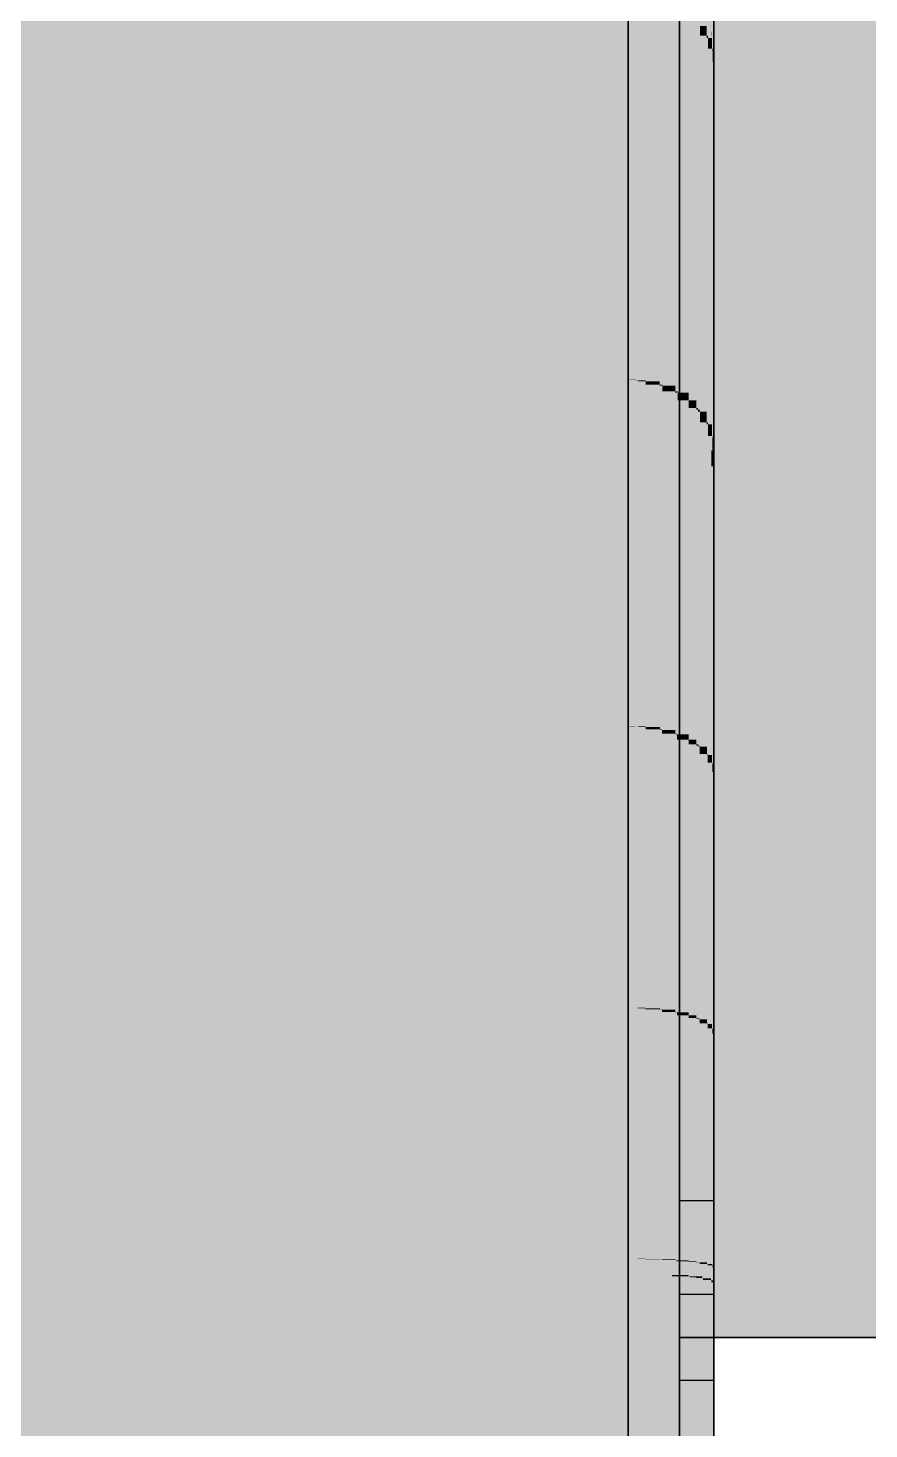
# Model space of a CAD drawing. Extents: x 0 to 756, y -25 to 420.
# Drawn here: x 352.039 to 353.02, y 297.946 to 299.581 of the extents above; entities that cross this region are included whole.
import ezdxf

# ---------------------------------------------------------------- set-up
doc = ezdxf.new("R2010")
doc.units = 0
doc.layers.get('0').update_dxf_attribs({"lineweight": 25})
doc.layers.add('0-Shading', color=7, linetype='Continuous', lineweight=25)
for name, color, linetype, lineweight, true_color in [('L_Fortluft', 7, 'Continuous', 35, 0x993300), ('L_Fortluft-Shading', 7, 'Continuous', 35, 0x993300), ('L_Schalldaempfer', 7, 'Continuous', 35, 0xababab)]:
    doc.layers.add(name, color=color, linetype=linetype, lineweight=lineweight, true_color=true_color)

# ---------------------------------------------------------------- blocks, each defined once
blk = doc.blocks.new('Shading-A0T78ONBOY', base_point=(329.6628, 313.8124))
at = {"layer": '0-Shading', "color": 7, "true_color": 0xf5f5f5}
for points in [[(352.7894, 298.1266), (352.7667, 298.1266), (352.7894, 303.9731)], [(352.7667, 298.1266), (352.7894, 303.9731), (352.7752, 303.9731)], [(352.7667, 298.1267), (352.7653, 298.1267), (352.7752, 303.9548)], [(352.7653, 298.1267), (352.7752, 303.9548), (352.7653, 303.9548)], [(352.7761, 299.1646), (352.7795, 299.6113), (352.7758, 299.6113)], [(352.7791, 299.1646), (352.7761, 299.1646), (352.7795, 299.6113)], [(352.7791, 299.1635), (352.7791, 299.1646), (352.7761, 299.1646)], [(352.7791, 299.1635), (352.7761, 299.1635), (352.7761, 299.1646)], [(352.7764, 298.7624), (352.7791, 299.1635), (352.7761, 299.1635)], [(352.7789, 298.7624), (352.7764, 298.7624), (352.7791, 299.1635)], [(352.7789, 298.7618), (352.7789, 298.7624), (352.7764, 298.7624)], [(352.7789, 298.7618), (352.7764, 298.7618), (352.7764, 298.7624)], [(352.7766, 298.4356), (352.7789, 298.7618), (352.7764, 298.7618)], [(352.7787, 298.4356), (352.7766, 298.4356), (352.7789, 298.7618)], [(352.7787, 298.4353), (352.7787, 298.4356), (352.7766, 298.4356)], [(352.7787, 298.4353), (352.7766, 298.4353), (352.7766, 298.4356)], [(352.7769, 298.144), (352.7787, 298.4353), (352.7766, 298.4353)], [(352.7784, 298.144), (352.7769, 298.144), (352.7787, 298.4353)], [(352.7784, 298.144), (352.7784, 298.144), (352.7769, 298.144)], [(352.777, 297.8619), (352.7784, 298.144), (352.7769, 298.144)], [(352.7784, 298.144), (352.7769, 298.144), (352.7769, 298.144)], [(352.7782, 297.8619), (352.777, 297.8619), (352.7784, 298.144)], [(352.7667, 298.1266), (352.7653, 298.1266), (352.7653, 298.1267)], [(352.7667, 298.1266), (352.7667, 298.1267), (352.7653, 298.1267)], [(352.7654, 297.2326), (352.7653, 297.2326), (352.7667, 298.1266)], [(352.7653, 297.2326), (352.7667, 298.1266), (352.7653, 298.1266)], [(352.7894, 297.2339), (352.7654, 297.2339), (352.7894, 298.1257)], [(352.7654, 297.2339), (352.7894, 298.1257), (352.7667, 298.1257)], [(352.7894, 298.1257), (352.7667, 298.1257), (352.7667, 298.1266)], [(352.7894, 298.1257), (352.7894, 298.1266), (352.7667, 298.1266)]]:
    blk.add_solid(points, dxfattribs=at)
at = {"layer": '0-Shading', "color": 7, "true_color": 0xfdfdfd}
for points in [[(352.7653, 298.127), (352.7409, 298.127), (352.7653, 303.9349)], [(352.7409, 298.127), (352.7653, 303.9349), (352.75, 303.9349)], [(352.7409, 298.127), (352.7394, 298.127), (352.75, 303.9211)], [(352.7394, 298.127), (352.75, 303.9211), (352.7394, 303.9211)], [(352.748, 299.17), (352.7517, 299.6171), (352.7477, 299.6171)], [(352.7513, 299.17), (352.748, 299.17), (352.7517, 299.6171)], [(352.7597, 299.1696), (352.7513, 299.1696), (352.7599, 299.6162)], [(352.7513, 299.1696), (352.7599, 299.6162), (352.7517, 299.6162)], [(352.7513, 299.1696), (352.7513, 299.17), (352.748, 299.17)], [(352.7513, 299.1696), (352.748, 299.1696), (352.748, 299.17)], [(352.7482, 298.766), (352.7513, 299.1696), (352.748, 299.1696)], [(352.7509, 298.766), (352.7482, 298.766), (352.7513, 299.1696)], [(352.7596, 298.7658), (352.7509, 298.7658), (352.7597, 299.1686)], [(352.7509, 298.7658), (352.7597, 299.1686), (352.7513, 299.1686)], [(352.7597, 299.1686), (352.7597, 299.1696), (352.7513, 299.1696)], [(352.7597, 299.1686), (352.7513, 299.1686), (352.7513, 299.1696)], [(352.7509, 298.7658), (352.7509, 298.766), (352.7482, 298.766)], [(352.7509, 298.7658), (352.7482, 298.7658), (352.7482, 298.766)], [(352.7484, 298.4376), (352.7509, 298.7658), (352.7482, 298.7658)], [(352.7505, 298.4376), (352.7484, 298.4376), (352.7509, 298.7658)], [(352.7594, 298.4376), (352.7505, 298.4376), (352.7596, 298.7651)], [(352.7505, 298.4376), (352.7596, 298.7651), (352.7509, 298.7651)], [(352.7596, 298.7651), (352.7596, 298.7658), (352.7509, 298.7658)], [(352.7596, 298.7651), (352.7509, 298.7651), (352.7509, 298.7658)], [(352.7505, 298.4376), (352.7505, 298.4376), (352.7484, 298.4376)], [(352.7485, 298.1447), (352.7505, 298.4376), (352.7484, 298.4376)], [(352.7505, 298.4376), (352.7484, 298.4376), (352.7484, 298.4376)], [(352.7503, 298.1447), (352.7485, 298.1447), (352.7505, 298.4376)], [(352.7593, 298.1447), (352.7503, 298.1447), (352.7594, 298.4371)], [(352.7503, 298.1447), (352.7594, 298.4371), (352.7505, 298.4371)], [(352.7594, 298.4371), (352.7594, 298.4376), (352.7505, 298.4376)], [(352.7594, 298.4371), (352.7505, 298.4371), (352.7505, 298.4376)], [(352.7503, 298.1447), (352.7503, 298.1447), (352.7485, 298.1447)], [(352.7487, 297.8612), (352.75, 297.8612), (352.7485, 298.1447)], [(352.75, 297.8612), (352.7485, 298.1447), (352.7503, 298.1447)], [(352.7485, 298.1447), (352.7503, 298.1447), (352.7485, 298.1447)], [(352.7592, 297.8613), (352.75, 297.8613), (352.7593, 298.1446)], [(352.75, 297.8613), (352.7593, 298.1446), (352.7503, 298.1446)], [(352.7593, 298.1446), (352.7593, 298.1447), (352.7503, 298.1447)], [(352.7593, 298.1446), (352.7503, 298.1446), (352.7503, 298.1447)], [(352.7394, 297.2322), (352.7396, 297.2322), (352.7394, 298.127)], [(352.7396, 297.2322), (352.7394, 298.127), (352.7409, 298.127)], [(352.7394, 298.127), (352.7409, 298.127), (352.7394, 298.127)], [(352.7409, 298.127), (352.7409, 298.127), (352.7394, 298.127)], [(352.7653, 297.2326), (352.7396, 297.2326), (352.7653, 298.1267)], [(352.7396, 297.2326), (352.7653, 298.1267), (352.7409, 298.1267)], [(352.7653, 298.1267), (352.7409, 298.1267), (352.7409, 298.127)], [(352.7653, 298.1267), (352.7653, 298.127), (352.7409, 298.127)]]:
    blk.add_solid(points, dxfattribs=at)
at = {"layer": '0-Shading', "color": 7, "true_color": 0xffffff}
for points in [[(348.6078, 299.5685), (352.7394, 303.9211), (341.224, 303.9211)], [(348.6078, 299.5685), (352.7394, 299.5685), (352.7394, 303.9211)], [(352.7994, 299.1698), (352.8118, 299.1698), (352.7994, 301.2929)], [(352.8118, 299.1698), (352.7994, 301.2929), (352.8394, 301.2929)], [(352.8118, 299.1698), (352.8394, 299.1698), (352.8394, 301.2929)], [(352.7994, 299.5785), (352.8217, 299.5785), (352.7994, 299.7692)], [(352.8217, 299.5785), (352.7994, 299.7692), (352.8192, 299.7692)], [(352.8217, 299.5785), (352.8394, 299.5785), (352.8192, 299.7692)], [(352.8394, 299.5785), (352.8192, 299.7692), (352.8394, 299.7692)], [(335.3356, 299.1703), (352.7394, 299.1703), (335.7603, 299.6178)], [(352.7394, 299.1703), (335.7603, 299.6178), (352.7394, 299.6178)], [(349.9208, 299.1186), (352.7994, 299.1186), (352.7994, 299.618)], [(349.9208, 299.1186), (352.6399, 299.5903), (348.5567, 299.5903)], [(349.7902, 299.1375), (352.1561, 299.1375), (349.0007, 299.5871)], [(352.1561, 299.1375), (349.0007, 299.5871), (352.2025, 299.5871)], [(352.1561, 299.1375), (352.7994, 299.1375), (352.2025, 299.5871)], [(352.7994, 299.1375), (352.2025, 299.5871), (352.7994, 299.5871)], [(352.7994, 298.4284), (352.8366, 298.4284), (352.7994, 299.5785)], [(352.8366, 298.4284), (352.7994, 299.5785), (352.8217, 299.5785)], [(352.8366, 298.4284), (352.8394, 298.4284), (352.8217, 299.5785)], [(352.8394, 298.4284), (352.8217, 299.5785), (352.8394, 299.5785)], [(351.053, 298.127), (352.7394, 298.127), (348.6078, 299.5685)], [(352.7394, 298.127), (348.6078, 299.5685), (352.7394, 299.5685)], [(334.952, 298.7662), (352.7394, 298.7662), (335.3356, 299.1703)], [(352.7394, 298.7662), (335.3356, 299.1703), (352.7394, 299.1703)], [(352.7994, 298.409), (352.8019, 298.409), (352.7994, 299.1698)], [(352.8019, 298.409), (352.7994, 299.1698), (352.8118, 299.1698)], [(352.8019, 298.409), (352.8394, 298.409), (352.8118, 299.1698)], [(352.8394, 298.409), (352.8118, 299.1698), (352.8394, 299.1698)], [(350.4797, 298.7448), (352.1155, 298.7448), (349.7902, 299.1375)], [(352.1155, 298.7448), (349.7902, 299.1375), (352.1561, 299.1375)], [(352.1155, 298.7448), (352.7994, 298.7448), (352.1561, 299.1375)], [(352.7994, 298.7448), (352.1561, 299.1375), (352.7994, 299.1375)], [(350.9534, 298.7615), (352.7994, 298.7615), (349.9208, 299.1186)], [(352.7994, 298.7615), (349.9208, 299.1186), (352.7994, 299.1186)], [(334.6402, 298.4378), (352.7394, 298.4378), (334.952, 298.7662)], [(352.7394, 298.4378), (334.952, 298.7662), (352.7394, 298.7662)], [(351.0294, 298.1231), (352.7994, 298.1231), (349.9536, 298.7615)], [(352.7994, 298.1231), (349.9536, 298.7615), (350.9534, 298.7615)], [(352.7994, 298.1231), (352.7994, 298.7615), (350.9534, 298.7615)], [(351.0403, 298.4256), (352.0825, 298.4256), (350.4797, 298.7448)], [(352.0825, 298.4256), (350.4797, 298.7448), (352.1155, 298.7448)], [(352.0825, 298.4256), (352.7994, 298.4256), (352.1155, 298.7448)], [(352.7994, 298.4256), (352.1155, 298.7448), (352.7994, 298.7448)], [(334.3621, 298.1448), (352.7394, 298.1448), (334.6402, 298.4378)], [(352.7394, 298.1448), (334.6402, 298.4378), (352.7394, 298.4378)], [(351.5403, 298.1408), (352.0531, 298.1408), (351.0403, 298.4256)], [(352.0531, 298.1408), (351.0403, 298.4256), (352.0825, 298.4256)], [(352.0531, 298.1408), (352.7994, 298.1408), (352.0825, 298.4256)], [(352.7994, 298.1408), (352.0825, 298.4256), (352.7994, 298.4256)], [(352.7994, 298.213), (352.8394, 298.213), (352.7994, 298.4284)], [(352.8394, 298.213), (352.7994, 298.4284), (352.8366, 298.4284)], [(352.8394, 298.213), (352.8394, 298.4284), (352.8366, 298.4284)], [(352.7994, 298.2467), (352.7998, 298.2467), (352.7994, 298.409)], [(352.7998, 298.2467), (352.7994, 298.409), (352.8019, 298.409)], [(352.7998, 298.2467), (352.8394, 298.2467), (352.8019, 298.409)], [(352.8394, 298.2467), (352.8019, 298.409), (352.8394, 298.409)], [(352.7994, 298.213), (352.8394, 298.213), (352.7998, 298.2467)], [(352.7994, 298.213), (352.7998, 298.2467), (352.7994, 298.2467)], [(352.8394, 298.213), (352.7998, 298.2467), (352.8394, 298.2467)], [(334.0928, 297.8611), (352.7394, 297.8611), (334.3621, 298.1448)], [(352.7394, 297.8611), (334.3621, 298.1448), (352.7394, 298.1448)], [(352.0246, 297.8651), (352.0531, 298.1408), (351.5403, 298.1408)], [(352.0246, 297.8651), (352.7994, 297.8651), (352.0531, 298.1408)], [(352.7994, 297.8651), (352.0531, 298.1408), (352.7994, 298.1408)], [(346.3234, 297.2374), (352.5222, 297.2374), (347.164, 298.1231)], [(346.3902, 297.2322), (352.5711, 297.2322), (347.2396, 298.127)], [(352.5222, 297.2374), (347.164, 298.1231), (351.0294, 298.1231)], [(352.5711, 297.2322), (347.2396, 298.127), (351.053, 298.127)], [(352.5222, 297.2374), (352.7994, 297.2374), (351.0294, 298.1231)], [(352.7994, 297.2374), (351.0294, 298.1231), (352.7994, 298.1231)], [(352.5711, 297.2322), (352.7394, 297.2322), (351.053, 298.127)], [(352.7394, 297.2322), (351.053, 298.127), (352.7394, 298.127)]]:
    blk.add_solid(points, dxfattribs=at)
at = {"layer": '0-Shading', "color": 254, "true_color": 0xe4e4e4}
for points in [[(352.7906, 298.1257), (352.7894, 298.1257), (352.7959, 302.3175)], [(352.7894, 298.1257), (352.7959, 302.3175), (352.7894, 302.3175)], [(352.8101, 298.1256), (352.7906, 298.1256), (352.8101, 302.2815)], [(352.7906, 298.1256), (352.8101, 302.2815), (352.7958, 302.2815)], [(352.7943, 299.1569), (352.7973, 299.6034), (352.7941, 299.6034)], [(352.7969, 299.1569), (352.7943, 299.1569), (352.7973, 299.6034)], [(352.7969, 299.1552), (352.7969, 299.1569), (352.7943, 299.1569)], [(352.7969, 299.1552), (352.7943, 299.1552), (352.7943, 299.1569)], [(352.7944, 298.7574), (352.7969, 299.1552), (352.7943, 299.1552)], [(352.7965, 298.7574), (352.7944, 298.7574), (352.7969, 299.1552)], [(352.7965, 298.7565), (352.7965, 298.7574), (352.7944, 298.7574)], [(352.7965, 298.7565), (352.7944, 298.7565), (352.7944, 298.7574)], [(352.7945, 298.4327), (352.7965, 298.7565), (352.7944, 298.7565)], [(352.7962, 298.4327), (352.7945, 298.4327), (352.7965, 298.7565)], [(352.7962, 298.4323), (352.7962, 298.4327), (352.7945, 298.4327)], [(352.7962, 298.4323), (352.7945, 298.4323), (352.7945, 298.4327)], [(352.7946, 298.1431), (352.7962, 298.4323), (352.7945, 298.4323)], [(352.7959, 298.1431), (352.7946, 298.1431), (352.7962, 298.4323)], [(352.7959, 298.143), (352.7959, 298.1431), (352.7946, 298.1431)], [(352.7959, 298.143), (352.7946, 298.143), (352.7946, 298.1431)], [(352.7947, 297.8629), (352.7959, 298.143), (352.7946, 298.143)], [(352.7957, 297.8629), (352.7947, 297.8629), (352.7959, 298.143)], [(352.7906, 298.1256), (352.7894, 298.1256), (352.7894, 298.1257)], [(352.7906, 298.1256), (352.7906, 298.1257), (352.7894, 298.1257)], [(352.7895, 297.2339), (352.7894, 297.2339), (352.7906, 298.1256)], [(352.7894, 297.2339), (352.7906, 298.1256), (352.7894, 298.1256)], [(352.8101, 297.236), (352.7895, 297.236), (352.8101, 298.1242)], [(352.7895, 297.236), (352.8101, 298.1242), (352.7906, 298.1242)], [(352.8101, 298.1242), (352.7906, 298.1242), (352.7906, 298.1256)], [(352.8101, 298.1242), (352.8101, 298.1256), (352.7906, 298.1256)]]:
    blk.add_solid(points, dxfattribs=at)
at = {"layer": '0-Shading', "color": 252, "true_color": 0x8b8b8b}
for points in [[(352.8394, 299.5539), (352.8378, 299.5539), (352.8394, 301.3343)], [(352.8378, 299.5539), (352.8394, 301.3343), (352.838, 301.3343)], [(352.8394, 299.5411), (352.8394, 299.5539), (352.8378, 299.5539)], [(352.8394, 299.5411), (352.8378, 299.5411), (352.8378, 299.5539)], [(352.8394, 299.1024), (352.8377, 299.1024), (352.8394, 299.5411)], [(352.8377, 299.1024), (352.8394, 299.5411), (352.8378, 299.5411)], [(352.8394, 299.0883), (352.8394, 299.1024), (352.8377, 299.1024)], [(352.8394, 299.0883), (352.8377, 299.0883), (352.8377, 299.1024)], [(352.8394, 298.7222), (352.8376, 298.7222), (352.8394, 299.0883)], [(352.8376, 298.7222), (352.8394, 299.0883), (352.8377, 299.0883)], [(352.8394, 298.7128), (352.8394, 298.7222), (352.8376, 298.7222)], [(352.8394, 298.7128), (352.8376, 298.7128), (352.8376, 298.7222)], [(352.8394, 298.4129), (352.8376, 298.4129), (352.8394, 298.7128)], [(352.8376, 298.4129), (352.8394, 298.7128), (352.8376, 298.7128)], [(352.8394, 298.4074), (352.8394, 298.4129), (352.8376, 298.4129)], [(352.8394, 298.4074), (352.8376, 298.4074), (352.8376, 298.4129)], [(352.8394, 298.1367), (352.8376, 298.1367), (352.8394, 298.4074)], [(352.8376, 298.1367), (352.8394, 298.4074), (352.8376, 298.4074)], [(352.8394, 298.1349), (352.8394, 298.1367), (352.8376, 298.1367)], [(352.8394, 298.1349), (352.8376, 298.1349), (352.8376, 298.1367)], [(352.8394, 297.871), (352.8376, 297.871), (352.8394, 298.1349)], [(352.8376, 297.871), (352.8394, 298.1349), (352.8376, 298.1349)], [(352.7994, 298.102), (352.8394, 298.102), (352.8394, 298.1029)], [(352.7994, 298.102), (352.8394, 298.1029), (352.7994, 298.1029)], [(352.8394, 298.102), (352.8394, 298.1029), (352.7994, 298.1029)], [(352.7994, 298.102), (352.8394, 298.102), (352.7994, 298.1029)], [(352.7994, 298.102), (352.8394, 298.102), (352.8394, 298.1029)], [(352.7994, 298.102), (352.8394, 298.1029), (352.7994, 298.1029)], [(352.7994, 298.102), (352.8394, 298.102), (352.7994, 298.1029)], [(352.8394, 298.102), (352.8394, 298.1029), (352.7994, 298.1029)], [(352.7994, 298.003), (352.8394, 298.0039), (352.7994, 298.0039)], [(352.7994, 298.003), (352.8394, 298.003), (352.8394, 298.0039)], [(352.8394, 298.003), (352.8394, 298.0039), (352.7994, 298.0039)], [(352.7994, 298.003), (352.8394, 298.003), (352.7994, 298.0039)], [(352.7994, 298.003), (352.8394, 298.0039), (352.7994, 298.0039)], [(352.7994, 298.003), (352.8394, 298.003), (352.8394, 298.0039)], [(352.8394, 298.003), (352.8394, 298.0039), (352.7994, 298.0039)], [(352.7994, 298.003), (352.8394, 298.003), (352.7994, 298.0039)]]:
    blk.add_solid(points, dxfattribs=at)
at = {"layer": '0-Shading', "color": 252, "true_color": 0x909090}
for points in [[(352.8372, 299.5568), (352.8379, 301.2845), (352.8371, 301.2845)], [(352.8378, 299.5568), (352.8372, 299.5568), (352.8379, 301.2845)], [(352.8365, 299.5764), (352.836, 299.5764), (352.8366, 300.3677)], [(352.836, 299.5764), (352.8366, 300.3677), (352.836, 300.3677)], [(352.8394, 299.5717), (352.8365, 299.5717), (352.8394, 300.3287)], [(352.8365, 299.5717), (352.8394, 300.3287), (352.8366, 300.3287)], [(352.8365, 299.5717), (352.836, 299.5717), (352.836, 299.5764)], [(352.8365, 299.5717), (352.8365, 299.5764), (352.836, 299.5764)], [(352.8362, 298.1198), (352.836, 298.1198), (352.8365, 299.5717)], [(352.836, 298.1198), (352.8365, 299.5717), (352.836, 299.5717)], [(352.8394, 299.5449), (352.8365, 299.5449), (352.8365, 299.5717)], [(352.8394, 299.5449), (352.8394, 299.5717), (352.8365, 299.5717)], [(352.8394, 299.088), (352.8364, 299.088), (352.8394, 299.5449)], [(352.8364, 299.088), (352.8394, 299.5449), (352.8365, 299.5449)], [(352.8378, 299.5539), (352.8378, 299.5568), (352.8372, 299.5568)], [(352.8378, 299.5539), (352.8372, 299.5539), (352.8372, 299.5568)], [(352.8373, 299.1049), (352.8378, 299.5539), (352.8372, 299.5539)], [(352.8377, 299.1049), (352.8373, 299.1049), (352.8378, 299.5539)], [(352.8377, 299.1024), (352.8377, 299.1049), (352.8373, 299.1049)], [(352.8377, 299.1024), (352.8373, 299.1024), (352.8373, 299.1049)], [(352.8376, 298.7235), (352.8373, 298.7235), (352.8377, 299.1024)], [(352.8373, 298.7235), (352.8377, 299.1024), (352.8373, 299.1024)], [(352.8394, 299.0693), (352.8364, 299.0693), (352.8364, 299.088)], [(352.8394, 299.0693), (352.8394, 299.088), (352.8364, 299.088)], [(352.8394, 298.1196), (352.8362, 298.1196), (352.8394, 299.0693)], [(352.8362, 298.1196), (352.8394, 299.0693), (352.8364, 299.0693)], [(352.8376, 298.7222), (352.8376, 298.7235), (352.8373, 298.7235)], [(352.8376, 298.7222), (352.8373, 298.7222), (352.8373, 298.7235)], [(352.8376, 298.4135), (352.8373, 298.4135), (352.8376, 298.7222)], [(352.8373, 298.4135), (352.8376, 298.7222), (352.8373, 298.7222)], [(352.8376, 298.4129), (352.8376, 298.4135), (352.8373, 298.4135)], [(352.8376, 298.4129), (352.8373, 298.4129), (352.8373, 298.4135)], [(352.8374, 298.1369), (352.8376, 298.4129), (352.8373, 298.4129)], [(352.8376, 298.1369), (352.8374, 298.1369), (352.8376, 298.4129)], [(352.8376, 298.1367), (352.8376, 298.1369), (352.8374, 298.1369)], [(352.8376, 298.1367), (352.8374, 298.1367), (352.8374, 298.1369)], [(352.8376, 297.8691), (352.8374, 297.8691), (352.8376, 298.1367)], [(352.8374, 297.8691), (352.8376, 298.1367), (352.8374, 298.1367)], [(352.8362, 298.1196), (352.836, 298.1196), (352.836, 298.1198)], [(352.8362, 298.1196), (352.8362, 298.1198), (352.836, 298.1198)], [(352.836, 297.2419), (352.8362, 298.1196), (352.836, 298.1196)], [(352.8394, 297.2453), (352.836, 297.2453), (352.8394, 298.1172)], [(352.836, 297.2453), (352.8394, 298.1172), (352.8362, 298.1172)], [(352.8394, 298.1172), (352.8362, 298.1172), (352.8362, 298.1196)], [(352.8394, 298.1172), (352.8394, 298.1196), (352.8362, 298.1196)]]:
    blk.add_solid(points, dxfattribs=at)
at = {"layer": '0-Shading', "color": 253, "true_color": 0xa4a4a4}
for points in [[(352.8372, 299.5691), (352.8324, 299.5691), (352.8371, 301.1773)], [(352.8324, 299.5691), (352.8371, 301.1773), (352.8328, 301.1773)], [(352.8372, 299.5568), (352.8372, 299.5691), (352.8324, 299.5691)], [(352.8372, 299.5568), (352.8324, 299.5568), (352.8324, 299.5691)], [(352.8373, 299.1185), (352.8323, 299.1185), (352.8372, 299.5568)], [(352.8323, 299.1185), (352.8372, 299.5568), (352.8324, 299.5568)], [(352.8373, 299.1049), (352.8373, 299.1185), (352.8323, 299.1185)], [(352.8373, 299.1049), (352.8323, 299.1049), (352.8323, 299.1185)], [(352.8373, 298.7326), (352.8322, 298.7326), (352.8373, 299.1049)], [(352.8322, 298.7326), (352.8373, 299.1049), (352.8323, 299.1049)], [(352.8373, 298.7235), (352.8373, 298.7326), (352.8322, 298.7326)], [(352.8373, 298.7235), (352.8322, 298.7235), (352.8322, 298.7326)], [(352.8373, 298.4187), (352.8321, 298.4187), (352.8373, 298.7235)], [(352.8321, 298.4187), (352.8373, 298.7235), (352.8322, 298.7235)], [(352.8373, 298.4135), (352.8373, 298.4187), (352.8321, 298.4187)], [(352.8373, 298.4135), (352.8321, 298.4135), (352.8321, 298.4187)], [(352.8374, 298.1386), (352.832, 298.1386), (352.8373, 298.4135)], [(352.832, 298.1386), (352.8373, 298.4135), (352.8321, 298.4135)], [(352.8374, 298.1369), (352.8374, 298.1386), (352.832, 298.1386)], [(352.8374, 298.1369), (352.832, 298.1369), (352.832, 298.1386)], [(352.8374, 297.869), (352.832, 297.869), (352.8374, 298.1369)], [(352.832, 297.869), (352.8374, 298.1369), (352.832, 298.1369)], [(352.7994, 298.0992), (352.8394, 298.0992), (352.8394, 298.102)], [(352.7994, 298.0992), (352.8394, 298.102), (352.7994, 298.102)], [(352.8394, 298.0992), (352.8394, 298.102), (352.7994, 298.102)], [(352.7994, 298.0992), (352.8394, 298.0992), (352.7994, 298.102)], [(352.7994, 298.0992), (352.8394, 298.0992), (352.8394, 298.102)], [(352.7994, 298.0992), (352.8394, 298.102), (352.7994, 298.102)], [(352.7994, 298.0992), (352.8394, 298.0992), (352.7994, 298.102)], [(352.8394, 298.0992), (352.8394, 298.102), (352.7994, 298.102)], [(352.7994, 298.0039), (352.8394, 298.0067), (352.7994, 298.0067)], [(352.7994, 298.0039), (352.8394, 298.0039), (352.8394, 298.0067)], [(352.8394, 298.0039), (352.8394, 298.0067), (352.7994, 298.0067)], [(352.7994, 298.0039), (352.8394, 298.0039), (352.7994, 298.0067)], [(352.7994, 298.0039), (352.8394, 298.0067), (352.7994, 298.0067)], [(352.7994, 298.0039), (352.8394, 298.0039), (352.8394, 298.0067)], [(352.8394, 298.0039), (352.8394, 298.0067), (352.7994, 298.0067)], [(352.7994, 298.0039), (352.8394, 298.0039), (352.7994, 298.0067)]]:
    blk.add_solid(points, dxfattribs=at)
at = {"layer": '0-Shading', "color": 253, "true_color": 0xb0b0b0}
for points in [[(352.8309, 299.5718), (352.8328, 301.1326), (352.8304, 301.1326)], [(352.8324, 299.5718), (352.8309, 299.5718), (352.8328, 301.1326)], [(352.8266, 298.1221), (352.826, 298.1221), (352.8275, 299.6014)], [(352.826, 298.1221), (352.8275, 299.6014), (352.826, 299.6014)], [(352.836, 299.5764), (352.8275, 299.5764), (352.8275, 299.6014)], [(352.836, 299.5764), (352.836, 299.6014), (352.8275, 299.6014)], [(352.836, 298.122), (352.8266, 298.122), (352.836, 299.5764)], [(352.8266, 298.122), (352.836, 299.5764), (352.8275, 299.5764)], [(352.8324, 299.5691), (352.8324, 299.5718), (352.8309, 299.5718)], [(352.8324, 299.5691), (352.8309, 299.5691), (352.8309, 299.5718)], [(352.8311, 299.1209), (352.8324, 299.5691), (352.8309, 299.5691)], [(352.8323, 299.1209), (352.8311, 299.1209), (352.8324, 299.5691)], [(352.8323, 299.1185), (352.8323, 299.1209), (352.8311, 299.1209)], [(352.8323, 299.1185), (352.8311, 299.1185), (352.8311, 299.1209)], [(352.8312, 298.7339), (352.8323, 299.1185), (352.8311, 299.1185)], [(352.8322, 298.7339), (352.8312, 298.7339), (352.8323, 299.1185)], [(352.8322, 298.7326), (352.8322, 298.7339), (352.8312, 298.7339)], [(352.8322, 298.7326), (352.8312, 298.7326), (352.8312, 298.7339)], [(352.8313, 298.4193), (352.8322, 298.7326), (352.8312, 298.7326)], [(352.8321, 298.4193), (352.8313, 298.4193), (352.8322, 298.7326)], [(352.8321, 298.4187), (352.8321, 298.4193), (352.8313, 298.4193)], [(352.8321, 298.4187), (352.8313, 298.4187), (352.8313, 298.4193)], [(352.8314, 298.1388), (352.8321, 298.4187), (352.8313, 298.4187)], [(352.832, 298.1388), (352.8314, 298.1388), (352.8321, 298.4187)], [(352.832, 298.1386), (352.832, 298.1388), (352.8314, 298.1388)], [(352.832, 298.1386), (352.8314, 298.1386), (352.8314, 298.1388)], [(352.8315, 297.8672), (352.832, 298.1386), (352.8314, 298.1386)], [(352.832, 297.8672), (352.8315, 297.8672), (352.832, 298.1386)], [(352.8266, 298.122), (352.826, 298.122), (352.826, 298.1221)], [(352.8266, 298.122), (352.8266, 298.1221), (352.826, 298.1221)], [(352.826, 297.2388), (352.826, 297.2388), (352.8266, 298.122)], [(352.826, 297.2388), (352.8266, 298.122), (352.826, 298.122)], [(352.836, 298.1198), (352.8266, 298.1198), (352.8266, 298.122)], [(352.836, 298.1198), (352.836, 298.122), (352.8266, 298.122)], [(352.836, 297.2419), (352.8261, 297.2419), (352.836, 298.1198)], [(352.8261, 297.2419), (352.836, 298.1198), (352.8266, 298.1198)]]:
    blk.add_solid(points, dxfattribs=at)
at = {"layer": '0-Shading', "color": 254, "true_color": 0xcdcdcd}
for points in [[(352.8111, 298.1242), (352.8101, 298.1242), (352.8133, 300.4532)], [(352.8101, 298.1242), (352.8133, 300.4532), (352.8101, 300.4532)], [(352.826, 298.1241), (352.8111, 298.1241), (352.826, 300.4222)], [(352.8111, 298.1241), (352.826, 300.4222), (352.8133, 300.4222)], [(352.821, 299.1354), (352.8231, 299.5831), (352.8207, 299.5831)], [(352.823, 299.1354), (352.821, 299.1354), (352.8231, 299.5831)], [(352.823, 299.1333), (352.823, 299.1354), (352.821, 299.1354)], [(352.823, 299.1333), (352.821, 299.1333), (352.821, 299.1354)], [(352.8213, 298.7433), (352.823, 299.1333), (352.821, 299.1333)], [(352.8229, 298.7433), (352.8213, 298.7433), (352.823, 299.1333)], [(352.8229, 298.7422), (352.8229, 298.7433), (352.8213, 298.7433)], [(352.8229, 298.7422), (352.8213, 298.7422), (352.8213, 298.7433)], [(352.8215, 298.4247), (352.8229, 298.7422), (352.8213, 298.7422)], [(352.8228, 298.4247), (352.8215, 298.4247), (352.8229, 298.7422)], [(352.8228, 298.4242), (352.8228, 298.4247), (352.8215, 298.4247)], [(352.8228, 298.4242), (352.8215, 298.4242), (352.8215, 298.4247)], [(352.8217, 298.1405), (352.8228, 298.4242), (352.8215, 298.4242)], [(352.8228, 298.1405), (352.8217, 298.1405), (352.8228, 298.4242)], [(352.8228, 298.1404), (352.8228, 298.1405), (352.8217, 298.1405)], [(352.8228, 298.1404), (352.8217, 298.1404), (352.8217, 298.1405)], [(352.822, 297.8655), (352.8228, 298.1404), (352.8217, 298.1404)], [(352.8227, 297.8655), (352.822, 297.8655), (352.8228, 298.1404)], [(352.8101, 298.1241), (352.8111, 298.1241), (352.8101, 298.1242)], [(352.8111, 298.1241), (352.8111, 298.1242), (352.8101, 298.1242)], [(352.8101, 297.236), (352.8102, 297.236), (352.8101, 298.1241)], [(352.8102, 297.236), (352.8101, 298.1241), (352.8111, 298.1241)], [(352.8183, 297.2374), (352.8102, 297.2374), (352.8183, 298.1231)], [(352.8102, 297.2374), (352.8183, 298.1231), (352.8111, 298.1231)], [(352.8183, 298.1231), (352.8111, 298.1231), (352.8111, 298.1241)], [(352.826, 298.1221), (352.826, 298.1241), (352.8111, 298.1241)], [(352.826, 298.1221), (352.8183, 298.1221), (352.8183, 298.1231)], [(352.826, 297.2387), (352.8183, 297.2387), (352.826, 298.1221)], [(352.8183, 297.2387), (352.826, 298.1221), (352.8183, 298.1221)]]:
    blk.add_solid(points, dxfattribs=at)
at = {"layer": '0-Shading', "color": 7, "true_color": 0xfefefe}
for points in [[(352.748, 299.1703), (352.7394, 299.1703), (352.7477, 299.6175)], [(352.7394, 299.1703), (352.7477, 299.6175), (352.7394, 299.6175)], [(352.748, 299.17), (352.748, 299.1703), (352.7394, 299.1703)], [(352.748, 299.17), (352.7394, 299.17), (352.7394, 299.1703)], [(352.7482, 298.7662), (352.7394, 298.7662), (352.748, 299.17)], [(352.7394, 298.7662), (352.748, 299.17), (352.7394, 299.17)], [(352.7482, 298.766), (352.7482, 298.7662), (352.7394, 298.7662)], [(352.7482, 298.766), (352.7394, 298.766), (352.7394, 298.7662)], [(352.7484, 298.4378), (352.7394, 298.4378), (352.7482, 298.766)], [(352.7394, 298.4378), (352.7482, 298.766), (352.7394, 298.766)], [(352.7484, 298.4376), (352.7484, 298.4378), (352.7394, 298.4378)], [(352.7484, 298.4376), (352.7394, 298.4376), (352.7394, 298.4378)], [(352.7485, 298.1448), (352.7394, 298.1448), (352.7484, 298.4376)], [(352.7394, 298.1448), (352.7484, 298.4376), (352.7394, 298.4376)], [(352.7485, 298.1447), (352.7485, 298.1448), (352.7394, 298.1448)], [(352.7485, 298.1447), (352.7394, 298.1447), (352.7394, 298.1448)], [(352.7487, 297.8612), (352.7394, 297.8612), (352.7485, 298.1447)], [(352.7394, 297.8612), (352.7485, 298.1447), (352.7394, 298.1447)], [(352.7994, 298.0529), (352.8394, 298.0627), (352.7994, 298.0627)], [(352.7994, 298.0529), (352.8394, 298.0529), (352.8394, 298.0627)], [(352.8394, 298.0529), (352.8394, 298.0627), (352.7994, 298.0627)], [(352.7994, 298.0529), (352.8394, 298.0529), (352.7994, 298.0627)], [(352.7994, 298.0529), (352.8394, 298.0529), (352.8394, 298.0627)], [(352.7994, 298.0529), (352.8394, 298.0627), (352.7994, 298.0627)], [(352.8394, 298.0529), (352.8394, 298.0627), (352.7994, 298.0627)], [(352.7994, 298.0529), (352.8394, 298.0529), (352.7994, 298.0627)], [(352.7994, 298.0432), (352.8394, 298.0529), (352.7994, 298.0529)], [(352.7994, 298.0432), (352.8394, 298.0432), (352.8394, 298.0529)], [(352.8394, 298.0432), (352.8394, 298.0529), (352.7994, 298.0529)], [(352.7994, 298.0432), (352.8394, 298.0432), (352.7994, 298.0529)], [(352.7994, 298.0432), (352.8394, 298.0432), (352.8394, 298.0529)], [(352.7994, 298.0432), (352.8394, 298.0529), (352.7994, 298.0529)], [(352.8394, 298.0432), (352.8394, 298.0529), (352.7994, 298.0529)], [(352.7994, 298.0432), (352.8394, 298.0432), (352.7994, 298.0529)]]:
    blk.add_solid(points, dxfattribs=at)
at = {"layer": '0-Shading', "color": 7, "true_color": 0xf9f9f9}
for points in [[(352.7761, 299.1686), (352.7597, 299.1686), (352.7758, 299.6125)], [(352.7597, 299.1686), (352.7758, 299.6125), (352.7599, 299.6125)], [(352.7761, 299.1646), (352.7761, 299.1686), (352.7597, 299.1686)], [(352.7761, 299.1646), (352.7597, 299.1646), (352.7597, 299.1686)], [(352.7764, 298.7651), (352.7596, 298.7651), (352.7761, 299.1646)], [(352.7596, 298.7651), (352.7761, 299.1646), (352.7597, 299.1646)], [(352.7766, 298.4371), (352.7594, 298.4371), (352.7764, 298.7624)], [(352.7594, 298.4371), (352.7764, 298.7624), (352.7596, 298.7624)], [(352.7764, 298.7624), (352.7764, 298.7651), (352.7596, 298.7651)], [(352.7764, 298.7624), (352.7596, 298.7624), (352.7596, 298.7651)], [(352.7769, 298.1446), (352.7593, 298.1446), (352.7766, 298.4356)], [(352.7593, 298.1446), (352.7766, 298.4356), (352.7594, 298.4356)], [(352.7766, 298.4356), (352.7766, 298.4371), (352.7594, 298.4371)], [(352.7766, 298.4356), (352.7594, 298.4356), (352.7594, 298.4371)], [(352.777, 297.8618), (352.7592, 297.8618), (352.7769, 298.144)], [(352.7592, 297.8618), (352.7769, 298.144), (352.7593, 298.144)], [(352.7769, 298.144), (352.7769, 298.1446), (352.7593, 298.1446)], [(352.7769, 298.144), (352.7593, 298.144), (352.7593, 298.1446)], [(352.7994, 298.0627), (352.8394, 298.0627), (352.8394, 298.0721)], [(352.7994, 298.0627), (352.8394, 298.0721), (352.7994, 298.0721)], [(352.8394, 298.0627), (352.8394, 298.0721), (352.7994, 298.0721)], [(352.7994, 298.0627), (352.8394, 298.0627), (352.7994, 298.0721)], [(352.7994, 298.0627), (352.8394, 298.0627), (352.8394, 298.0721)], [(352.7994, 298.0627), (352.8394, 298.0721), (352.7994, 298.0721)], [(352.8394, 298.0627), (352.8394, 298.0721), (352.7994, 298.0721)], [(352.7994, 298.0627), (352.8394, 298.0627), (352.7994, 298.0721)], [(352.7994, 298.0338), (352.8394, 298.0432), (352.7994, 298.0432)], [(352.7994, 298.0338), (352.8394, 298.0338), (352.8394, 298.0432)], [(352.8394, 298.0338), (352.8394, 298.0432), (352.7994, 298.0432)], [(352.7994, 298.0338), (352.8394, 298.0338), (352.7994, 298.0432)], [(352.7994, 298.0338), (352.8394, 298.0432), (352.7994, 298.0432)], [(352.7994, 298.0338), (352.8394, 298.0338), (352.8394, 298.0432)], [(352.8394, 298.0338), (352.8394, 298.0432), (352.7994, 298.0432)], [(352.7994, 298.0338), (352.8394, 298.0338), (352.7994, 298.0432)]]:
    blk.add_solid(points, dxfattribs=at)
at = {"layer": '0-Shading', "color": 7, "true_color": 0xefefef}
for points in [[(352.7942, 299.1635), (352.7791, 299.1635), (352.7941, 299.6053)], [(352.7791, 299.1635), (352.7941, 299.6053), (352.7795, 299.6053)], [(352.7944, 298.7618), (352.7789, 298.7618), (352.7943, 299.1569)], [(352.7789, 298.7618), (352.7943, 299.1569), (352.7791, 299.1569)], [(352.7943, 299.1569), (352.7942, 299.1635), (352.7791, 299.1635)], [(352.7943, 299.1569), (352.7791, 299.1569), (352.7791, 299.1635)], [(352.7944, 298.7574), (352.7944, 298.7618), (352.7789, 298.7618)], [(352.7944, 298.7574), (352.7789, 298.7574), (352.7789, 298.7618)], [(352.7945, 298.4353), (352.7787, 298.4353), (352.7944, 298.7574)], [(352.7787, 298.4353), (352.7944, 298.7574), (352.7789, 298.7574)], [(352.7946, 298.144), (352.7784, 298.144), (352.7945, 298.4327)], [(352.7784, 298.144), (352.7945, 298.4327), (352.7787, 298.4327)], [(352.7945, 298.4327), (352.7945, 298.4353), (352.7787, 298.4353)], [(352.7945, 298.4327), (352.7787, 298.4327), (352.7787, 298.4353)], [(352.7947, 297.8628), (352.7782, 297.8628), (352.7946, 298.1431)], [(352.7782, 297.8628), (352.7946, 298.1431), (352.7784, 298.1431)], [(352.7946, 298.1431), (352.7946, 298.144), (352.7784, 298.144)], [(352.7946, 298.1431), (352.7784, 298.1431), (352.7784, 298.144)], [(352.7994, 298.0721), (352.8394, 298.0721), (352.8394, 298.0807)], [(352.7994, 298.0721), (352.8394, 298.0807), (352.7994, 298.0807)], [(352.8394, 298.0721), (352.8394, 298.0807), (352.7994, 298.0807)], [(352.7994, 298.0721), (352.8394, 298.0721), (352.7994, 298.0807)], [(352.7994, 298.0721), (352.8394, 298.0721), (352.8394, 298.0807)], [(352.7994, 298.0721), (352.8394, 298.0807), (352.7994, 298.0807)], [(352.8394, 298.0721), (352.8394, 298.0807), (352.7994, 298.0807)], [(352.7994, 298.0721), (352.8394, 298.0721), (352.7994, 298.0807)], [(352.7994, 298.0252), (352.8394, 298.0338), (352.7994, 298.0338)], [(352.7994, 298.0252), (352.8394, 298.0252), (352.8394, 298.0338)], [(352.8394, 298.0252), (352.8394, 298.0338), (352.7994, 298.0338)], [(352.7994, 298.0252), (352.8394, 298.0252), (352.7994, 298.0338)], [(352.7994, 298.0252), (352.8394, 298.0338), (352.7994, 298.0338)], [(352.7994, 298.0252), (352.8394, 298.0252), (352.8394, 298.0338)], [(352.8394, 298.0252), (352.8394, 298.0338), (352.7994, 298.0338)], [(352.7994, 298.0252), (352.8394, 298.0252), (352.7994, 298.0338)]]:
    blk.add_solid(points, dxfattribs=at)
at = {"layer": '0-Shading', "color": 254, "true_color": 0xe2e2e2}
for points in [[(352.8101, 299.1552), (352.7969, 299.1552), (352.8101, 299.5954)], [(352.7969, 299.1552), (352.8101, 299.5954), (352.7973, 299.5954)], [(352.8101, 299.1463), (352.8101, 299.1552), (352.7969, 299.1552)], [(352.8101, 299.1463), (352.7969, 299.1463), (352.7969, 299.1552)], [(352.8101, 298.7565), (352.7965, 298.7565), (352.8101, 299.1463)], [(352.7965, 298.7565), (352.8101, 299.1463), (352.7969, 299.1463)], [(352.8101, 298.4323), (352.7962, 298.4323), (352.8101, 298.7506)], [(352.7962, 298.4323), (352.8101, 298.7506), (352.7965, 298.7506)], [(352.8101, 298.7506), (352.8101, 298.7565), (352.7965, 298.7565)], [(352.8101, 298.7506), (352.7965, 298.7506), (352.7965, 298.7565)], [(352.8101, 298.4289), (352.8101, 298.4323), (352.7962, 298.4323)], [(352.8101, 298.4289), (352.7962, 298.4289), (352.7962, 298.4323)], [(352.8101, 298.143), (352.7959, 298.143), (352.8101, 298.4289)], [(352.7959, 298.143), (352.8101, 298.4289), (352.7962, 298.4289)], [(352.8101, 297.864), (352.7957, 297.864), (352.8101, 298.1419)], [(352.7957, 297.864), (352.8101, 298.1419), (352.7959, 298.1419)], [(352.8101, 298.1419), (352.8101, 298.143), (352.7959, 298.143)], [(352.8101, 298.1419), (352.7959, 298.1419), (352.7959, 298.143)], [(352.7994, 298.0807), (352.8394, 298.0807), (352.8394, 298.0883)], [(352.7994, 298.0807), (352.8394, 298.0883), (352.7994, 298.0883)], [(352.8394, 298.0807), (352.8394, 298.0883), (352.7994, 298.0883)], [(352.7994, 298.0807), (352.8394, 298.0807), (352.7994, 298.0883)], [(352.7994, 298.0807), (352.8394, 298.0807), (352.8394, 298.0883)], [(352.7994, 298.0807), (352.8394, 298.0883), (352.7994, 298.0883)], [(352.7994, 298.0807), (352.8394, 298.0807), (352.7994, 298.0883)], [(352.8394, 298.0807), (352.8394, 298.0883), (352.7994, 298.0883)], [(352.7994, 298.0176), (352.8394, 298.0252), (352.7994, 298.0252)], [(352.7994, 298.0176), (352.8394, 298.0176), (352.8394, 298.0252)], [(352.8394, 298.0176), (352.8394, 298.0252), (352.7994, 298.0252)], [(352.7994, 298.0176), (352.8394, 298.0176), (352.7994, 298.0252)], [(352.7994, 298.0176), (352.8394, 298.0252), (352.7994, 298.0252)], [(352.7994, 298.0176), (352.8394, 298.0176), (352.8394, 298.0252)], [(352.8394, 298.0176), (352.8394, 298.0252), (352.7994, 298.0252)], [(352.7994, 298.0176), (352.8394, 298.0176), (352.7994, 298.0252)]]:
    blk.add_solid(points, dxfattribs=at)
at = {"layer": '0-Shading', "color": 254, "true_color": 0xd0d0d0}
for points in [[(352.8189, 299.1463), (352.8101, 299.1463), (352.8189, 299.5871)], [(352.8101, 299.1463), (352.8189, 299.5871), (352.8101, 299.5871)], [(352.821, 299.1375), (352.8189, 299.1375), (352.8207, 299.5855)], [(352.8189, 299.1375), (352.8207, 299.5855), (352.8189, 299.5855)], [(352.8189, 299.1375), (352.8189, 299.1463), (352.8101, 299.1463)], [(352.8189, 299.1375), (352.8101, 299.1375), (352.8101, 299.1463)], [(352.8189, 298.7506), (352.8101, 298.7506), (352.8189, 299.1375)], [(352.8101, 298.7506), (352.8189, 299.1375), (352.8101, 299.1375)], [(352.821, 299.1354), (352.821, 299.1375), (352.8189, 299.1375)], [(352.821, 299.1354), (352.8189, 299.1354), (352.8189, 299.1375)], [(352.8213, 298.7448), (352.8189, 298.7448), (352.821, 299.1354)], [(352.8189, 298.7448), (352.821, 299.1354), (352.8189, 299.1354)], [(352.8189, 298.7448), (352.8189, 298.7506), (352.8101, 298.7506)], [(352.8189, 298.7448), (352.8101, 298.7448), (352.8101, 298.7506)], [(352.8189, 298.4289), (352.8101, 298.4289), (352.8189, 298.7448)], [(352.8101, 298.4289), (352.8189, 298.7448), (352.8101, 298.7448)], [(352.8213, 298.7433), (352.8213, 298.7448), (352.8189, 298.7448)], [(352.8213, 298.7433), (352.8189, 298.7433), (352.8189, 298.7448)], [(352.8215, 298.4256), (352.8189, 298.4256), (352.8213, 298.7433)], [(352.8189, 298.4256), (352.8213, 298.7433), (352.8189, 298.7433)], [(352.8189, 298.4256), (352.8189, 298.4289), (352.8101, 298.4289)], [(352.8189, 298.4256), (352.8101, 298.4256), (352.8101, 298.4289)], [(352.8189, 298.1419), (352.8101, 298.1419), (352.8189, 298.4256)], [(352.8101, 298.1419), (352.8189, 298.4256), (352.8101, 298.4256)], [(352.8215, 298.4247), (352.8215, 298.4256), (352.8189, 298.4256)], [(352.8215, 298.4247), (352.8189, 298.4247), (352.8189, 298.4256)], [(352.8217, 298.1408), (352.8189, 298.1408), (352.8215, 298.4247)], [(352.8189, 298.1408), (352.8215, 298.4247), (352.8189, 298.4247)], [(352.8189, 298.1408), (352.8189, 298.1419), (352.8101, 298.1419)], [(352.8189, 298.1408), (352.8101, 298.1408), (352.8101, 298.1419)], [(352.8189, 297.8651), (352.8101, 297.8651), (352.8189, 298.1408)], [(352.8101, 297.8651), (352.8189, 298.1408), (352.8101, 298.1408)], [(352.8217, 298.1405), (352.8217, 298.1408), (352.8189, 298.1408)], [(352.8217, 298.1405), (352.8189, 298.1405), (352.8189, 298.1408)], [(352.822, 297.8654), (352.8189, 297.8654), (352.8217, 298.1405)], [(352.8189, 297.8654), (352.8217, 298.1405), (352.8189, 298.1405)], [(352.7994, 298.0883), (352.8394, 298.0883), (352.8394, 298.0945)], [(352.7994, 298.0883), (352.8394, 298.0945), (352.7994, 298.0945)], [(352.8394, 298.0883), (352.8394, 298.0945), (352.7994, 298.0945)], [(352.7994, 298.0883), (352.8394, 298.0883), (352.7994, 298.0945)], [(352.7994, 298.0883), (352.8394, 298.0883), (352.8394, 298.0945)], [(352.7994, 298.0883), (352.8394, 298.0945), (352.7994, 298.0945)], [(352.7994, 298.0883), (352.8394, 298.0883), (352.7994, 298.0945)], [(352.8394, 298.0883), (352.8394, 298.0945), (352.7994, 298.0945)], [(352.7994, 298.0114), (352.8394, 298.0176), (352.7994, 298.0176)], [(352.7994, 298.0114), (352.8394, 298.0114), (352.8394, 298.0176)], [(352.8394, 298.0114), (352.8394, 298.0176), (352.7994, 298.0176)], [(352.7994, 298.0114), (352.8394, 298.0114), (352.7994, 298.0176)], [(352.7994, 298.0114), (352.8394, 298.0176), (352.7994, 298.0176)], [(352.7994, 298.0114), (352.8394, 298.0114), (352.8394, 298.0176)], [(352.8394, 298.0114), (352.8394, 298.0176), (352.7994, 298.0176)], [(352.7994, 298.0114), (352.8394, 298.0114), (352.7994, 298.0176)]]:
    blk.add_solid(points, dxfattribs=at)
at = {"layer": '0-Shading', "color": 9, "true_color": 0xbbbbbb}
for points in [[(352.8309, 299.5718), (352.8309, 299.5831), (352.8231, 299.5831)], [(352.8309, 299.5718), (352.8231, 299.5718), (352.8231, 299.5831)], [(352.8311, 299.1333), (352.823, 299.1333), (352.8309, 299.5718)], [(352.823, 299.1333), (352.8309, 299.5718), (352.8231, 299.5718)], [(352.8312, 298.7422), (352.8229, 298.7422), (352.8311, 299.1209)], [(352.8229, 298.7422), (352.8311, 299.1209), (352.823, 299.1209)], [(352.8311, 299.1209), (352.8311, 299.1333), (352.823, 299.1333)], [(352.8311, 299.1209), (352.823, 299.1209), (352.823, 299.1333)], [(352.8312, 298.7339), (352.8312, 298.7422), (352.8229, 298.7422)], [(352.8312, 298.7339), (352.8229, 298.7339), (352.8229, 298.7422)], [(352.8313, 298.4242), (352.8228, 298.4242), (352.8312, 298.7339)], [(352.8228, 298.4242), (352.8312, 298.7339), (352.8229, 298.7339)], [(352.8313, 298.4193), (352.8313, 298.4242), (352.8228, 298.4242)], [(352.8313, 298.4193), (352.8228, 298.4193), (352.8228, 298.4242)], [(352.8314, 298.1404), (352.8228, 298.1404), (352.8313, 298.4193)], [(352.8228, 298.1404), (352.8313, 298.4193), (352.8228, 298.4193)], [(352.8315, 297.8672), (352.8227, 297.8672), (352.8314, 298.1388)], [(352.8227, 297.8672), (352.8314, 298.1388), (352.8228, 298.1388)], [(352.8314, 298.1388), (352.8314, 298.1404), (352.8228, 298.1404)], [(352.8314, 298.1388), (352.8228, 298.1388), (352.8228, 298.1404)], [(352.7994, 298.0945), (352.8394, 298.0945), (352.8394, 298.0992)], [(352.7994, 298.0945), (352.8394, 298.0992), (352.7994, 298.0992)], [(352.8394, 298.0945), (352.8394, 298.0992), (352.7994, 298.0992)], [(352.7994, 298.0945), (352.8394, 298.0945), (352.7994, 298.0992)], [(352.7994, 298.0945), (352.8394, 298.0945), (352.8394, 298.0992)], [(352.7994, 298.0945), (352.8394, 298.0992), (352.7994, 298.0992)], [(352.7994, 298.0945), (352.8394, 298.0945), (352.7994, 298.0992)], [(352.8394, 298.0945), (352.8394, 298.0992), (352.7994, 298.0992)], [(352.7994, 298.0067), (352.8394, 298.0114), (352.7994, 298.0114)], [(352.7994, 298.0067), (352.8394, 298.0067), (352.8394, 298.0114)], [(352.8394, 298.0067), (352.8394, 298.0114), (352.7994, 298.0114)], [(352.7994, 298.0067), (352.8394, 298.0067), (352.7994, 298.0114)], [(352.7994, 298.0067), (352.8394, 298.0114), (352.7994, 298.0114)], [(352.7994, 298.0067), (352.8394, 298.0067), (352.8394, 298.0114)], [(352.8394, 298.0067), (352.8394, 298.0114), (352.7994, 298.0114)], [(352.7994, 298.0067), (352.8394, 298.0067), (352.7994, 298.0114)]]:
    blk.add_solid(points, dxfattribs=at)
blk = doc.blocks.new('Shading-A0T78OP9OY', base_point=(354.1994, 303.7272))
at = {"layer": 'L_Fortluft-Shading', "color": 24, "true_color": 0x993300}
for points in [[(352.7994, 298.5585), (353.7994, 298.5585), (352.7994, 299.9648)], [(353.7994, 298.5585), (352.7994, 299.9648), (353.7994, 299.9648)], [(352.7994, 298.5129), (352.9714, 298.5129), (352.7994, 298.5585)], [(352.9714, 298.5129), (352.7994, 298.5585), (352.9714, 298.5585)], [(352.9714, 298.5129), (353.7994, 298.5129), (352.9714, 298.5585)], [(353.7994, 298.5129), (352.9714, 298.5585), (353.7994, 298.5585)], [(352.7994, 298.0529), (353.7994, 298.0529), (352.7994, 298.5129)], [(353.7994, 298.0529), (352.7994, 298.5129), (353.7994, 298.5129)]]:
    blk.add_solid(points, dxfattribs=at)
blk = doc.blocks.new('3D-Objekt-A0T78OT1OY', base_point=(324.4794, 296.533))
at = {"color": 0, "lineweight": -2}
for p, q in [((352.7994, 297.0729), (352.7994, 313.7929)), ((352.7994, 297.1729), (352.7994, 313.7929)), ((352.7394, 313.7329), (352.7394, 297.0329)), ((352.7394, 297.1329), (352.7394, 313.7329)), ((352.8394, 297.1329), (352.8394, 313.7329)), ((352.8394, 313.7329), (352.8394, 297.1329)), ((352.7994, 301.2929), (352.7994, 298.2129)), ((352.7994, 298.2129), (352.7994, 301.2929)), ((352.8394, 298.2129), (352.8394, 301.2929)), ((352.8394, 301.2929), (352.8394, 298.2129)), ((352.7994, 298.2129), (352.8394, 298.2129)), ((352.7994, 298.2129), (352.7994, 298.2129)), ((352.7994, 298.2129), (352.7994, 298.2129)), ((352.7994, 298.2129), (352.8394, 298.2129)), ((352.8394, 298.2129), (352.8394, 298.2129)), ((352.8394, 298.2129), (352.8394, 298.2129)), ((352.7994, 298.1029), (352.7994, 298.102)), ((352.8394, 298.1029), (352.7994, 298.1029)), ((352.7994, 298.1029), (352.7994, 298.102)), ((352.8394, 298.1029), (352.7994, 298.1029)), ((352.7994, 298.102), (352.7994, 298.1029)), ((352.7994, 298.102), (352.7994, 298.1029)), ((352.7994, 298.102), (352.7994, 298.0991)), ((352.7994, 298.102), (352.7994, 298.0991)), ((352.7994, 298.0991), (352.7994, 298.102)), ((352.7994, 298.0991), (352.7994, 298.102)), ((352.7994, 298.0991), (352.7994, 298.0945)), ((352.7994, 298.0991), (352.7994, 298.0945)), ((352.7994, 298.0945), (352.7994, 298.0991)), ((352.7994, 298.0945), (352.7994, 298.0991)), ((352.7994, 298.0945), (352.7994, 298.0883)), ((352.7994, 298.0945), (352.7994, 298.0883)), ((352.7994, 298.0883), (352.7994, 298.0945)), ((352.7994, 298.0883), (352.7994, 298.0945)), ((352.7994, 298.0883), (352.7994, 298.0807)), ((352.7994, 298.0883), (352.7994, 298.0807)), ((352.7994, 298.0807), (352.7994, 298.0883)), ((352.7994, 298.0807), (352.7994, 298.0883)), ((352.8394, 298.102), (352.8394, 298.1029)), ((352.8394, 298.102), (352.8394, 298.1029)), ((352.8394, 298.1029), (352.8394, 298.102)), ((352.8394, 298.1029), (352.8394, 298.102)), ((352.8394, 298.0991), (352.8394, 298.102)), ((352.8394, 298.0991), (352.8394, 298.102)), ((352.8394, 298.102), (352.8394, 298.0991)), ((352.8394, 298.102), (352.8394, 298.0991)), ((352.8394, 298.0945), (352.8394, 298.0991)), ((352.8394, 298.0945), (352.8394, 298.0991)), ((352.8394, 298.0991), (352.8394, 298.0945)), ((352.8394, 298.0991), (352.8394, 298.0945)), ((352.8394, 298.0883), (352.8394, 298.0945)), ((352.8394, 298.0883), (352.8394, 298.0945)), ((352.8394, 298.0945), (352.8394, 298.0883)), ((352.8394, 298.0945), (352.8394, 298.0883)), ((352.8394, 298.0807), (352.8394, 298.0883)), ((352.8394, 298.0807), (352.8394, 298.0883)), ((352.8394, 298.0883), (352.8394, 298.0807)), ((352.8394, 298.0883), (352.8394, 298.0807)), ((352.7994, 298.0807), (352.7994, 298.0721)), ((352.7994, 298.0807), (352.7994, 298.0721)), ((352.7994, 298.0721), (352.7994, 298.0807)), ((352.7994, 298.0721), (352.7994, 298.0807)), ((352.7994, 298.0721), (352.7994, 298.0627)), ((352.7994, 298.0721), (352.7994, 298.0627)), ((352.7994, 298.0627), (352.7994, 298.0721)), ((352.7994, 298.0627), (352.7994, 298.0721)), ((352.8394, 298.0721), (352.8394, 298.0807)), ((352.8394, 298.0721), (352.8394, 298.0807)), ((352.8394, 298.0807), (352.8394, 298.0721)), ((352.8394, 298.0807), (352.8394, 298.0721)), ((352.8394, 298.0627), (352.8394, 298.0721)), ((352.8394, 298.0627), (352.8394, 298.0721)), ((352.8394, 298.0721), (352.8394, 298.0627)), ((352.8394, 298.0721), (352.8394, 298.0627)), ((352.7994, 298.0627), (352.7994, 298.0529)), ((352.7994, 298.0627), (352.7994, 298.0529)), ((352.7994, 298.0529), (352.7994, 298.0627)), ((352.7994, 298.0529), (352.7994, 298.0627)), ((352.8394, 298.0529), (352.8394, 298.0627)), ((352.8394, 298.0529), (352.8394, 298.0627)), ((352.8394, 298.0627), (352.8394, 298.0529)), ((352.8394, 298.0627), (352.8394, 298.0529)), ((352.7994, 298.0529), (352.7994, 298.0432)), ((352.7994, 298.0529), (352.7994, 298.0432)), ((352.7994, 298.0432), (352.7994, 298.0529)), ((352.7994, 298.0432), (352.7994, 298.0529)), ((352.7994, 298.0432), (352.7994, 298.0338)), ((352.7994, 298.0432), (352.7994, 298.0338)), ((352.7994, 298.0338), (352.7994, 298.0432)), ((352.7994, 298.0338), (352.7994, 298.0432)), ((352.8394, 298.0432), (352.8394, 298.0529)), ((352.8394, 298.0432), (352.8394, 298.0529)), ((352.8394, 298.0529), (352.8394, 298.0432)), ((352.8394, 298.0529), (352.8394, 298.0432)), ((352.8394, 298.0338), (352.8394, 298.0432)), ((352.8394, 298.0338), (352.8394, 298.0432)), ((352.8394, 298.0432), (352.8394, 298.0338)), ((352.8394, 298.0432), (352.8394, 298.0338)), ((352.7994, 298.0338), (352.7994, 298.0252)), ((352.7994, 298.0338), (352.7994, 298.0252)), ((352.7994, 298.0252), (352.7994, 298.0338)), ((352.7994, 298.0252), (352.7994, 298.0338)), ((352.7994, 298.0252), (352.7994, 298.0176)), ((352.7994, 298.0252), (352.7994, 298.0176)), ((352.7994, 298.0176), (352.7994, 298.0252)), ((352.7994, 298.0176), (352.7994, 298.0252)), ((352.8394, 298.0252), (352.8394, 298.0338)), ((352.8394, 298.0252), (352.8394, 298.0338)), ((352.8394, 298.0338), (352.8394, 298.0252)), ((352.8394, 298.0338), (352.8394, 298.0252)), ((352.8394, 298.0176), (352.8394, 298.0252)), ((352.8394, 298.0176), (352.8394, 298.0252)), ((352.8394, 298.0252), (352.8394, 298.0176)), ((352.8394, 298.0252), (352.8394, 298.0176)), ((352.7994, 298.0176), (352.7994, 298.0114)), ((352.7994, 298.0176), (352.7994, 298.0114)), ((352.7994, 298.0114), (352.7994, 298.0176)), ((352.7994, 298.0114), (352.7994, 298.0176)), ((352.7994, 298.0114), (352.7994, 298.0068)), ((352.7994, 298.0114), (352.7994, 298.0068)), ((352.7994, 298.0068), (352.7994, 298.0114)), ((352.7994, 298.0068), (352.7994, 298.0114)), ((352.7994, 298.0068), (352.7994, 298.0039)), ((352.7994, 298.0068), (352.7994, 298.0039)), ((352.7994, 298.0039), (352.7994, 298.0068)), ((352.7994, 298.0039), (352.7994, 298.0068)), ((352.8394, 298.0114), (352.8394, 298.0176)), ((352.8394, 298.0114), (352.8394, 298.0176)), ((352.8394, 298.0176), (352.8394, 298.0114)), ((352.8394, 298.0176), (352.8394, 298.0114)), ((352.8394, 298.0068), (352.8394, 298.0114)), ((352.8394, 298.0068), (352.8394, 298.0114)), ((352.8394, 298.0114), (352.8394, 298.0068)), ((352.8394, 298.0114), (352.8394, 298.0068)), ((352.8394, 298.0039), (352.8394, 298.0068)), ((352.8394, 298.0039), (352.8394, 298.0068)), ((352.8394, 298.0068), (352.8394, 298.0039)), ((352.8394, 298.0068), (352.8394, 298.0039)), ((352.7994, 298.0039), (352.7994, 298.0029)), ((352.7994, 298.0039), (352.7994, 298.0029)), ((352.7994, 298.0029), (352.7994, 298.0039)), ((352.7994, 298.0029), (352.7994, 298.0039)), ((352.7994, 298.0029), (352.8394, 298.0029)), ((352.7994, 298.0029), (352.8394, 298.0029)), ((352.8394, 298.0029), (352.8394, 298.0039)), ((352.8394, 298.0029), (352.8394, 298.0039)), ((352.8394, 298.0039), (352.8394, 298.0029)), ((352.8394, 298.0039), (352.8394, 298.0029))]:
    blk.add_line(p, q, dxfattribs=at)
blk = doc.blocks.new('Rohrübergang  symmetrisch-A0T78OTFOY', base_point=(352.7994, 298.0529))
at = {"color": 0, "linetype": 'ByBlock', "lineweight": -2, "ltscale": 0.35}
for q in [(352.7994, 304.5329), (353.7994, 298.0529)]:
    blk.add_line((352.7994, 298.0529), q, dxfattribs=at)
blk = doc.blocks.new('Polygon-A0T78P1JOY', base_point=(324.5194, 297.0729))
at = {"color": 0, "linetype": 'ByBlock', "lineweight": -2, "ltscale": 0.35}
blk.add_line((352.7994, 313.7929), (352.7994, 297.0729), dxfattribs=at)

msp = doc.modelspace()

# ---------------------------------------------------------------- block references
msp.add_blockref('Shading-A0T78ONBOY', (329.6628, 313.8124))
at = {"linetype": 'Continuous', "ltscale": 1.25}
msp.add_blockref('3D-Objekt-A0T78OT1OY', (324.4794, 296.533), dxfattribs=at)
at = {"layer": 'L_Fortluft'}
msp.add_blockref('Shading-A0T78OP9OY', (354.1994, 303.7272), dxfattribs=at)
at = {"layer": 'L_Fortluft', "ltscale": 0.35}
msp.add_blockref('Rohrübergang  symmetrisch-A0T78OTFOY', (352.7994, 298.0529), dxfattribs=at)
at = {"layer": 'L_Schalldaempfer', "ltscale": 0.35}
msp.add_blockref('Polygon-A0T78P1JOY', (324.5194, 297.0729), dxfattribs=at)

doc.saveas('drawing.dxf')
